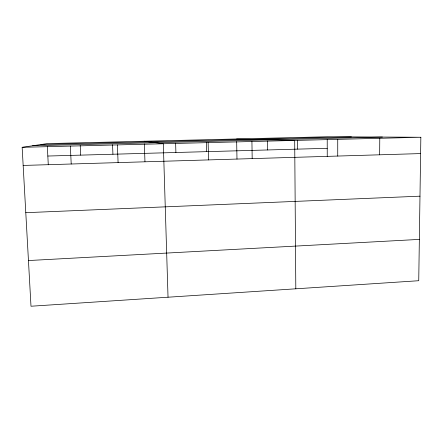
<?xml version="1.0" encoding="UTF-8"?>
<svg xmlns="http://www.w3.org/2000/svg" width="443" height="443" viewBox="0 0 443 443"><rect width="100%" height="100%" fill="white"/><g stroke="black" fill="none" stroke-linecap="round" stroke-linejoin="round"><path stroke-width="0.66" d="M337.732 156.052L337.738 139.351M379.651 154.801L379.778 138.294M420.85 137.258L418.74 280.718L30.993 306.235L22.15 147.309L47.196 143.61L327.211 136.765L420.85 137.258L22.15 147.309M28.452 260.55L419.349 239.397M25.788 212.69L419.986 196.177M23.158 165.438L420.612 153.583M47.827 156.036L327.233 148.316M40.883 144.54L351.393 136.893M32.632 145.758L382.398 137.053M236.623 138.98L294.695 140.437L295.813 288.808M144.263 141.239L163.317 143.748L168.03 297.214M47.335 146.367L48.281 164.835M70.359 146.096L71.207 164.004M80.222 145.542L80.654 155.128M117.401 144.905L118.087 162.609M112.555 144.728L112.932 154.236M144.357 143.931L144.955 161.634M175.633 143.144L175.899 152.497M208.144 142.618L208.537 159.906M206.399 142.369L206.615 151.65M236.673 141.61L236.983 159.07M251.923 141.516L252.183 158.605M267.351 140.99L267.461 149.967M297.53 140.232L297.591 149.136M327.216 139.484L327.244 156.562"/></g></svg>
